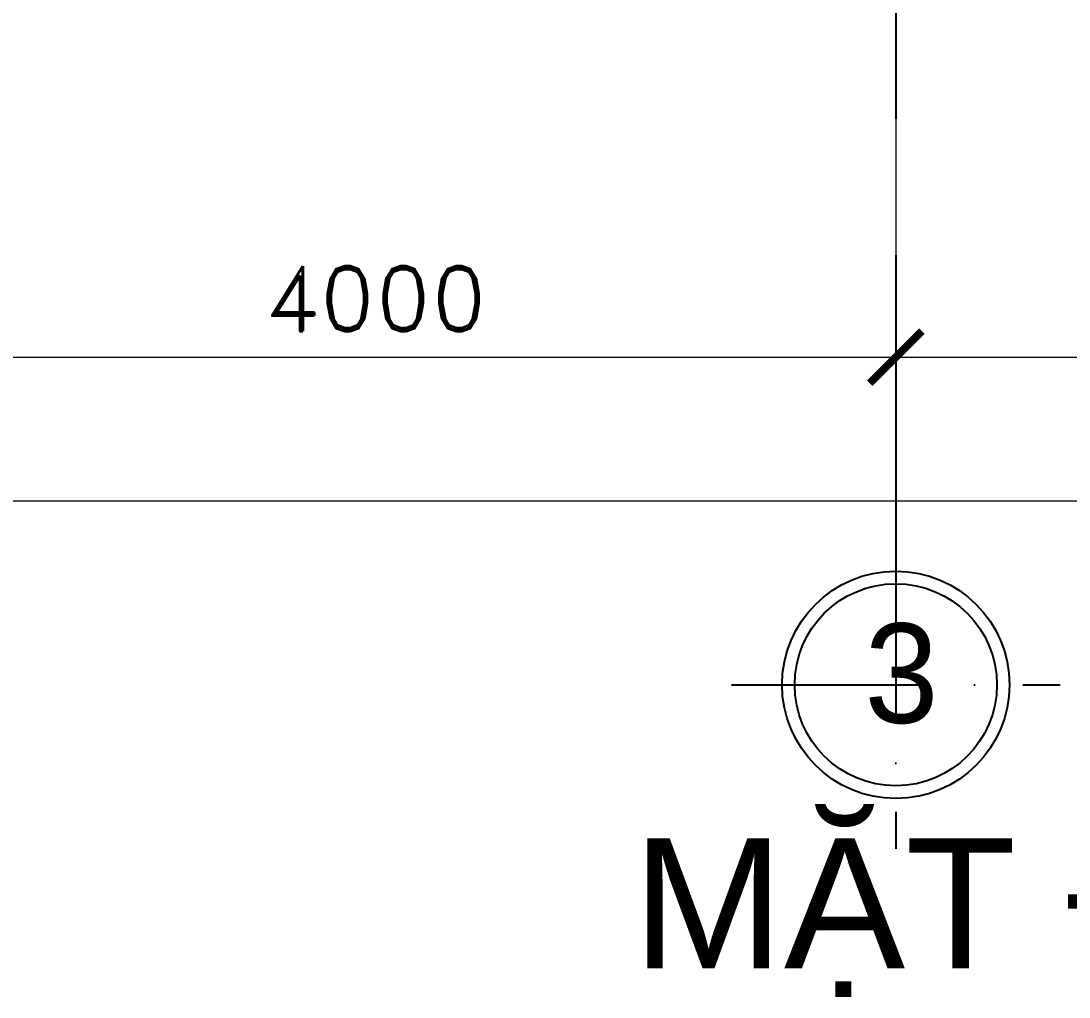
# Model space of a CAD drawing. Header units: inches. Extents: x 452443 to 881249, y 975131 to 1198310.
# Drawn here: x 462940 to 466967, y 1031322 to 1035074 of the extents above; entities that cross this region are included whole.
import ezdxf
from ezdxf.enums import TextEntityAlignment as Align

# ---------------------------------------------------------------- set-up
doc = ezdxf.new("R2010")
doc.units = ezdxf.units.IN
doc.header["$LTSCALE"] = 3.5
doc.header["$MEASUREMENT"] = 0
doc.linetypes.add('ACAD_ISO10W100', pattern=[18, 12, -3, 0, -3])
doc.linetypes.add('CENTER', pattern=[2, 1.25, -0.25, 0.25, -0.25])
for name, color, linetype in [('DOOR-84', 84, 'Continuous'), ('NOI THAT', 42, 'Continuous'), ('text', 3, 'Continuous'), ('TEXT2', 7, 'Continuous'), ('thuocdo', 3, 'Continuous'), ('Truc', 252, 'Continuous'), ('VISIONABLE-LINE126', 126, 'Continuous')]:
    doc.layers.add(name, color=color, linetype=linetype)
doc.styles.add('romand', font='romand.shx')
doc.styles.add('STYLE5', font='VAVON_.TTF')
doc.styles.add('VNI-HELVE', font='VHELVEN0.TTF')
doc.dimstyles.new('TL100', dxfattribs={"dimscale": 100, "dimtxt": 2.5, "dimasz": 2, "dimexe": 2, "dimexo": 1, "dimgap": 1, "dimtad": 1, "dimdec": 0, "dimzin": 0, "dimdsep": 46, "dimtxsty": 'romand', "dimblk": 'ARCHTICK', "dimcen": 2, "dimdle": 2, "dimclrd": 256, "dimclre": 256, "dimclrt": 7, "dimadec": 0, "dimazin": 0, "dimtfac": 0.004, "dimtdec": 0, "dimtmove": 2, "dimatfit": 3, "dimfxl": 1, "dimtolj": 1, "dimtzin": 0, "dimlwd": 20, "dimlwe": 20, "dimarcsym": 1})

# ---------------------------------------------------------------- blocks, each defined once
blk = doc.blocks.new('truc tron')
at = {"layer": 'DOOR-84', "linetype": 'ACAD_ISO10W100', "ltscale": 20}
for p, q in [((0, -710.4), (0, 710.4)), ((710.4, 0), (-710.4, 0))]:
    blk.add_line(p, q, dxfattribs=at)
at = {"layer": 'DOOR-84', "linetype": 'Continuous'}
blk.add_circle((0, 0), 491.8, dxfattribs=at)
at = {"layer": 'NOI THAT', "linetype": 'Continuous'}
blk.add_circle((0, 0), 437.2, dxfattribs=at)
blk = doc.blocks.new('_ArchTick')
at = {"color": 0, "linetype": 'ByBlock', "const_width": 0.15}
blk.add_lwpolyline([(-0.5, -0.5), (0.5, 0.5)], dxfattribs=at)
blk = doc.blocks.new('*D3108')
at = {"layer": 'DEFPOINTS', "color": 0}
for p in [(466301.6, 1036783.6), (462301.6, 1033781.6), (466301.6, 1033782)]:
    blk.add_point(p, dxfattribs=at)
at = {"layer": 'thuocdo', "lineweight": 20}
for p, q in [((466301.6, 1036683.6), (466301.6, 1033582)), ((462301.6, 1033881.6), (462301.6, 1033982)), ((462101.6, 1033782), (466501.6, 1033782))]:
    blk.add_line(p, q, dxfattribs=at)
at = {"layer": 'thuocdo', "lineweight": 20, "xscale": 200, "yscale": 200, "zscale": 200, "rotation": 180}
blk.add_blockref('_ArchTick', (462301.6, 1033782), dxfattribs=at)
at = {"layer": 'thuocdo', "lineweight": 20, "xscale": 200, "yscale": 200, "zscale": 200}
blk.add_blockref('_ArchTick', (466301.6, 1033782), dxfattribs=at)
at = {"layer": 'thuocdo', "color": 7, "insert": (464301.6, 1034007), "char_height": 250, "attachment_point": 5, "style": 'romand'}
blk.add_mtext('\\A1;4000', dxfattribs=at)
blk = doc.blocks.new('*D3109')
at = {"layer": 'DEFPOINTS', "color": 0}
for p in [(470301.6, 1037283.6), (466301.6, 1036783.6), (470301.6, 1033782)]:
    blk.add_point(p, dxfattribs=at)
at = {"layer": 'thuocdo', "lineweight": 20}
for p, q in [((470301.6, 1037183.6), (470301.6, 1033582)), ((466301.6, 1036683.6), (466301.6, 1033582)), ((466101.6, 1033782), (470501.6, 1033782))]:
    blk.add_line(p, q, dxfattribs=at)
at = {"layer": 'thuocdo', "lineweight": 20, "xscale": 200, "yscale": 200, "zscale": 200, "rotation": 180}
blk.add_blockref('_ArchTick', (466301.6, 1033782), dxfattribs=at)
at = {"layer": 'thuocdo', "lineweight": 20, "xscale": 200, "yscale": 200, "zscale": 200}
blk.add_blockref('_ArchTick', (470301.6, 1033782), dxfattribs=at)
at = {"layer": 'thuocdo', "color": 7, "insert": (468301.6, 1034007), "char_height": 250, "attachment_point": 5, "style": 'romand'}
blk.add_mtext('\\A1;4000', dxfattribs=at)
blk = doc.blocks.new('*D3114')
at = {"layer": 'DEFPOINTS', "color": 0}
for p in [(458301.6, 1035181.9), (486801.6, 1035181.9), (486801.6, 1033229.7)]:
    blk.add_point(p, dxfattribs=at)
at = {"layer": 'thuocdo', "lineweight": 20}
for p, q in [((458301.6, 1035081.9), (458301.6, 1033029.7)), ((486801.6, 1035081.9), (486801.6, 1033029.7)), ((458101.6, 1033229.7), (487001.6, 1033229.7))]:
    blk.add_line(p, q, dxfattribs=at)
at = {"layer": 'thuocdo', "lineweight": 20, "xscale": 200, "yscale": 200, "zscale": 200, "rotation": 180}
blk.add_blockref('_ArchTick', (458301.6, 1033229.7), dxfattribs=at)
at = {"layer": 'thuocdo', "lineweight": 20, "xscale": 200, "yscale": 200, "zscale": 200}
blk.add_blockref('_ArchTick', (486801.6, 1033229.7), dxfattribs=at)
at = {"layer": 'thuocdo', "color": 7, "insert": (472551.6, 1033454.7), "char_height": 250, "attachment_point": 5, "style": 'romand'}
blk.add_mtext('\\A1;28500', dxfattribs=at)

msp = doc.modelspace()

# ---------------------------------------------------------------- linework, layer by layer
at = {"layer": 'Truc', "linetype": 'CENTER', "ltscale": 600}
msp.add_line((466301.6, 1055173.5), (466301.6, 1032476.1), dxfattribs=at)

# ---------------------------------------------------------------- block references
at = {"layer": 'VISIONABLE-LINE126', "linetype": 'Continuous', "xscale": 0.8886240000138059, "yscale": 0.8886240000138059, "zscale": 0.8886240000138059, "rotation": 180}
msp.add_blockref('truc tron', (466301.6, 1032522.2), dxfattribs=at)

# ---------------------------------------------------------------- texts
at = {"layer": 'text', "linetype": 'Continuous', "style": 'STYLE5'}
msp.add_text('3', height=382.5, dxfattribs=at).set_placement((466323.4, 1032375.6), align=Align.CENTER)
at = {"layer": 'TEXT2', "insert": (465290, 1031931.9), "char_height": 500, "attachment_point": 1, "style": 'VNI-HELVE'}
msp.add_mtext_dynamic_manual_height_columns('{\\C7;MAËT ÑÖÙNG CHÍNH TL: 1/100}', width=16977.87, gutter_width=1000, heights=[0], dxfattribs=at)

# ---------------------------------------------------------------- dimensions: what is measured, and where the dimension line sits
at = {"layer": 'thuocdo'}
for base, p1, p2, picture, middle in [((470301.6, 1033782), (466301.6, 1036783.6), (470301.6, 1037283.6), '*D3109', (468301.6, 1034007)), ((466301.6, 1033782), (462301.6, 1033781.6), (466301.6, 1036783.6), '*D3108', (464301.6, 1034007)), ((486801.6, 1033229.7), (458301.6, 1035181.9), (486801.6, 1035181.9), '*D3114', (472551.6, 1033454.7))]:
    dim = msp.add_linear_dim(base=base, p1=p1, p2=p2, dimstyle='TL100', override={"dimarcsym": 1}, dxfattribs=at)
    dim.commit()
    dim.dimension.update_dxf_attribs({"geometry": picture, "text_midpoint": middle})

doc.saveas('drawing.dxf')
